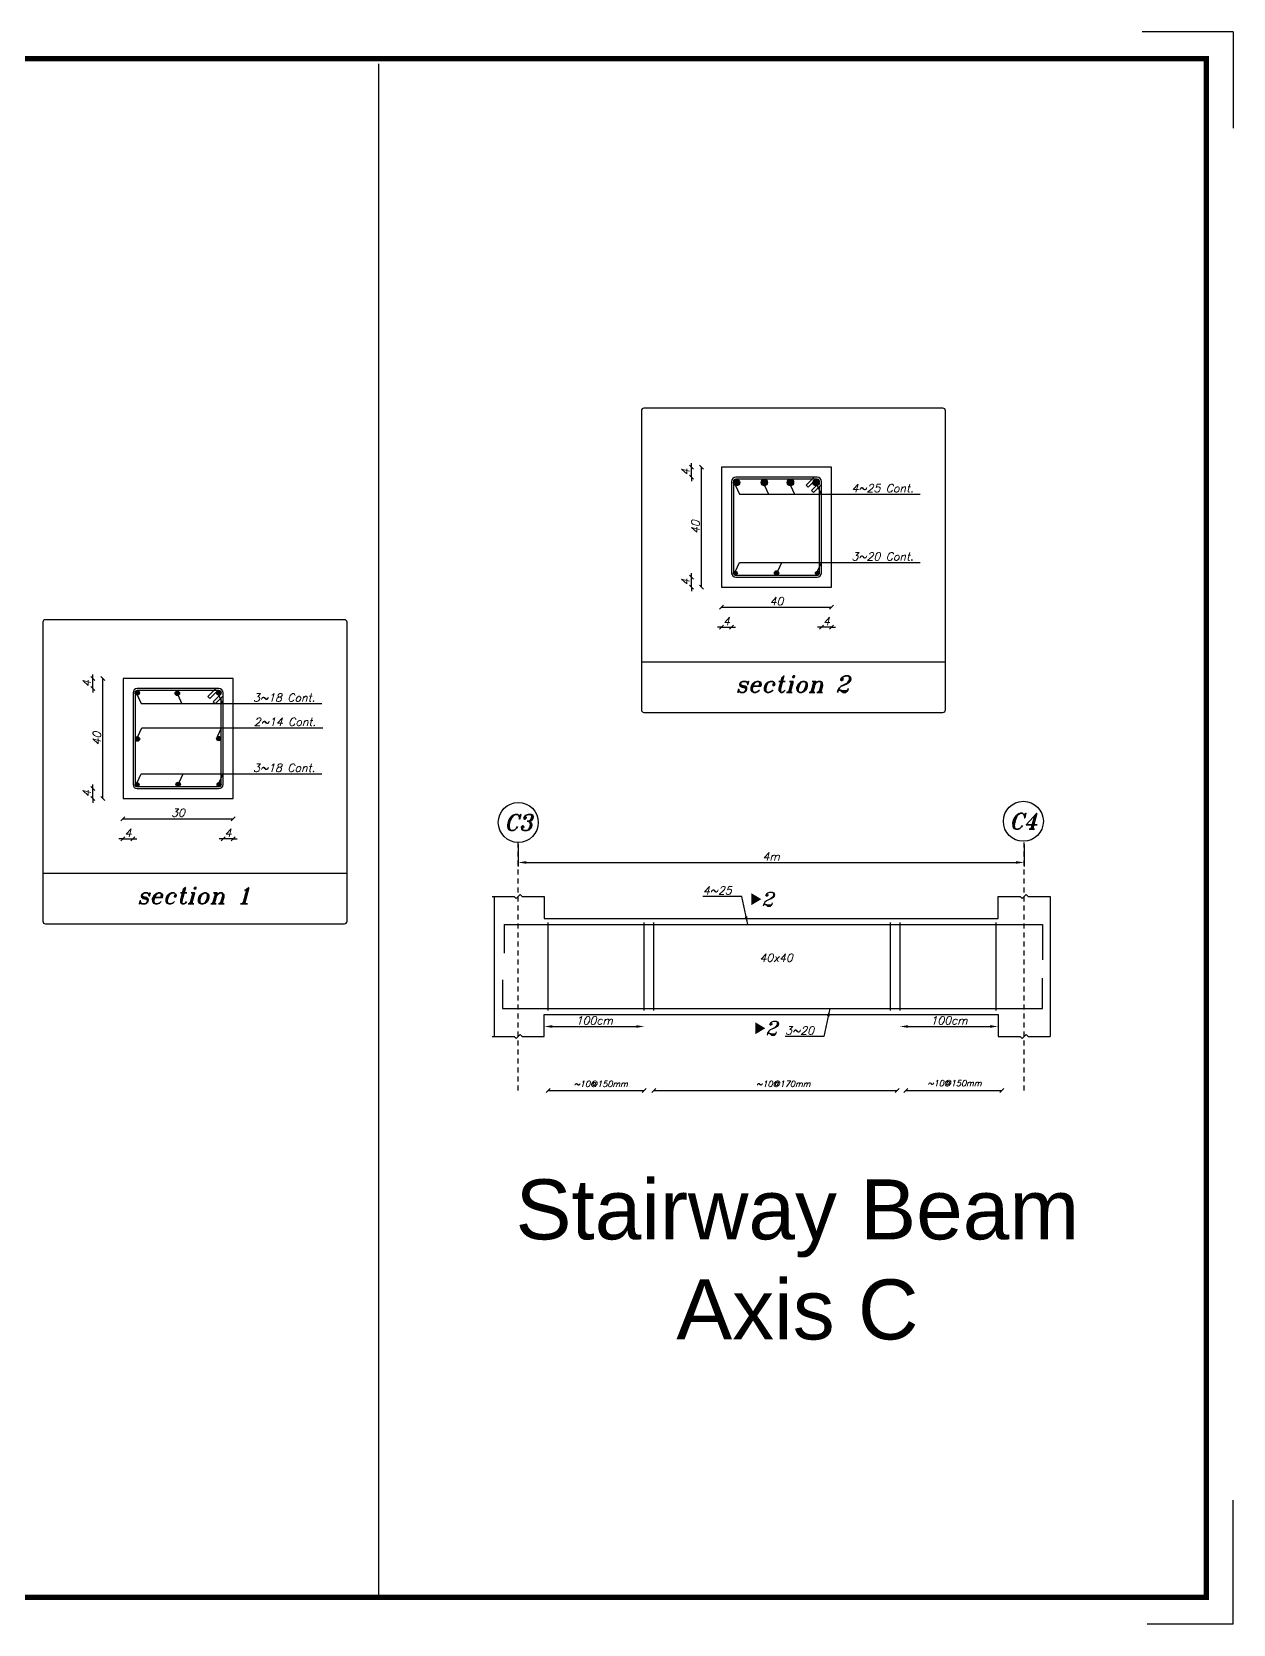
# Model space of a CAD drawing. Header units: inches. Extents: x -1152 to 1352, y 183 to 608.
# Drawn here: x 748.48 to 778.51, y 283.42 to 323.22 of the extents above; entities that cross this region are included whole.
import ezdxf
from ezdxf.enums import TextEntityAlignment as Align

# ---------------------------------------------------------------- set-up
doc = ezdxf.new("R2010")
doc.units = ezdxf.units.IN
doc.header["$MEASUREMENT"] = 0
doc.linetypes.add('HIDDEN2', pattern=[0.1875, 0.125, -0.0625])
doc.layers.add('Layer4', color=252, linetype='Continuous', lineweight=25)
doc.layers.add('SAZE_DRAWINGS', color=7, linetype='Continuous')
doc.styles.add('SAZE_STYLE', font='romancp.shx', dxfattribs={"oblique": 15})
doc.styles.add('SAZE_STYLE1', font='romant.shx', dxfattribs={"oblique": 15})
doc.styles.get("Standard").update_dxf_attribs({"font": 'arial.ttf'})
doc.dimstyles.new('SAZE_DIM_STYLE', dxfattribs={"dimtxt": 0.2, "dimasz": 0.2, "dimexe": 0.1, "dimexo": 0.05, "dimgap": 0.05, "dimtad": 0, "dimzin": 0, "dimdsep": 46, "dimtxsty": 'SAZE_STYLE', "dimcen": 0.09, "dimclrd": 2, "dimclre": 2, "dimclrt": 3, "dimadec": 0, "dimazin": 0, "dimtfac": 1, "dimtdec": 4, "dimtix": 1, "dimtmove": 1, "dimatfit": 3, "dimfxl": 1, "dimtolj": 1, "dimtzin": 0, "dimarcsym": 0})

# ---------------------------------------------------------------- blocks, each defined once
blk = doc.blocks.new('SAZE-CIR-COL')
at = {"layer": 'SAZE_DRAWINGS'}
h = blk.add_hatch(color=0, dxfattribs=at)
h.dxf.hatch_style = 1
h.paths.add_polyline_path([(0.5, 0, 1), (-0.5, 0, 1)])
at = {"layer": 'SAZE_DRAWINGS', "color": 0}
blk.add_circle((0, 0), 0.5, dxfattribs=at)
blk = doc.blocks.new('_Oblique')
at = {"color": 0, "linetype": 'ByBlock', "lineweight": -2}
blk.add_line((-0.5, -0.5), (0.5, 0.5), dxfattribs=at)
blk = doc.blocks.new('*D354')
at = {"layer": 'DEFPOINTS', "color": 0, "transparency": 16777216}
for p in [(750.762, 303.056), (751.012, 303.056), (751.012, 303.056)]:
    blk.add_point(p, dxfattribs=at)
at = {"layer": 'SAZE_DRAWINGS', "color": 2, "lineweight": -2, "transparency": 16777216}
for p, q in [((750.762, 303.056), (750.662, 303.056)), ((750.762, 303.056), (751.012, 303.056)), ((751.012, 303.056), (751.112, 303.056))]:
    blk.add_line(p, q, dxfattribs=at)
at = {"layer": 'SAZE_DRAWINGS', "color": 2, "lineweight": -2, "transparency": 16777216, "xscale": 0.1, "yscale": 0.1, "zscale": 0.1}
blk.add_blockref('_Oblique', (750.762, 303.056), dxfattribs=at)
at = {"layer": 'SAZE_DRAWINGS', "color": 2, "lineweight": -2, "transparency": 16777216, "xscale": 0.1, "yscale": 0.1, "zscale": 0.1, "rotation": 180}
blk.add_blockref('_Oblique', (751.012, 303.056), dxfattribs=at)
at = {"layer": 'SAZE_DRAWINGS', "color": 3, "transparency": 16777216, "insert": (750.887, 303.206), "char_height": 0.2, "attachment_point": 5, "style": 'SAZE_STYLE'}
blk.add_mtext('\\A1;4', dxfattribs=at)
blk = doc.blocks.new('*D355')
at = {"layer": 'DEFPOINTS', "color": 0, "transparency": 16777216}
for p in [(750.762, 303.556), (753.512, 303.556), (753.512, 303.556)]:
    blk.add_point(p, dxfattribs=at)
at = {"layer": 'SAZE_DRAWINGS', "color": 2, "lineweight": -2, "transparency": 16777216}
blk.add_line((750.762, 303.556), (753.512, 303.556), dxfattribs=at)
at = {"layer": 'SAZE_DRAWINGS', "color": 2, "lineweight": -2, "transparency": 16777216, "xscale": 0.1, "yscale": 0.1, "zscale": 0.1, "rotation": 180}
blk.add_blockref('_Oblique', (750.762, 303.556), dxfattribs=at)
at = {"layer": 'SAZE_DRAWINGS', "color": 2, "lineweight": -2, "transparency": 16777216, "xscale": 0.1, "yscale": 0.1, "zscale": 0.1}
blk.add_blockref('_Oblique', (753.512, 303.556), dxfattribs=at)
at = {"layer": 'SAZE_DRAWINGS', "color": 3, "transparency": 16777216, "insert": (752.137, 303.706), "char_height": 0.2, "attachment_point": 5, "style": 'SAZE_STYLE'}
blk.add_mtext('\\A1;30', dxfattribs=at)
blk = doc.blocks.new('*D356')
at = {"layer": 'DEFPOINTS', "color": 0, "transparency": 16777216}
for p in [(753.262, 303.056), (753.262, 303.056), (753.512, 303.056)]:
    blk.add_point(p, dxfattribs=at)
at = {"layer": 'SAZE_DRAWINGS', "color": 2, "lineweight": -2, "transparency": 16777216}
for p, q in [((753.262, 303.056), (753.162, 303.056)), ((753.512, 303.056), (753.262, 303.056)), ((753.512, 303.056), (753.612, 303.056))]:
    blk.add_line(p, q, dxfattribs=at)
at = {"layer": 'SAZE_DRAWINGS', "color": 2, "lineweight": -2, "transparency": 16777216, "xscale": 0.1, "yscale": 0.1, "zscale": 0.1}
blk.add_blockref('_Oblique', (753.262, 303.056), dxfattribs=at)
at = {"layer": 'SAZE_DRAWINGS', "color": 2, "lineweight": -2, "transparency": 16777216, "xscale": 0.1, "yscale": 0.1, "zscale": 0.1, "rotation": 180}
blk.add_blockref('_Oblique', (753.512, 303.056), dxfattribs=at)
at = {"layer": 'SAZE_DRAWINGS', "color": 3, "transparency": 16777216, "insert": (753.387, 303.206), "char_height": 0.2, "attachment_point": 5, "style": 'SAZE_STYLE'}
blk.add_mtext('\\A1;4', dxfattribs=at)
blk = doc.blocks.new('*D357')
at = {"layer": 'DEFPOINTS', "color": 0, "transparency": 16777216}
for p in [(750.012, 304.306), (750.012, 304.306), (750.012, 304.056)]:
    blk.add_point(p, dxfattribs=at)
at = {"layer": 'SAZE_DRAWINGS', "color": 2, "lineweight": -2, "transparency": 16777216}
for p, q in [((750.012, 304.306), (750.012, 304.406)), ((750.012, 304.056), (750.012, 304.306)), ((750.012, 304.056), (750.012, 303.956))]:
    blk.add_line(p, q, dxfattribs=at)
at = {"layer": 'SAZE_DRAWINGS', "color": 2, "lineweight": -2, "transparency": 16777216, "xscale": 0.1, "yscale": 0.1, "zscale": 0.1}
for p, rotation in [((750.012, 304.306), 270), ((750.012, 304.056), 90)]:
    blk.add_blockref('_Oblique', p, dxfattribs=dict(at, rotation=rotation))
at = {"layer": 'SAZE_DRAWINGS', "color": 3, "transparency": 16777216, "insert": (749.862, 304.181), "char_height": 0.2, "attachment_point": 5, "rotation": 90, "style": 'SAZE_STYLE'}
blk.add_mtext('\\A1;4', dxfattribs=at)
blk = doc.blocks.new('*D358')
at = {"layer": 'DEFPOINTS', "color": 0, "transparency": 16777216}
for p in [(750.262, 307.056), (750.262, 307.056), (750.262, 304.056)]:
    blk.add_point(p, dxfattribs=at)
at = {"layer": 'SAZE_DRAWINGS', "color": 2, "lineweight": -2, "transparency": 16777216}
blk.add_line((750.262, 304.056), (750.262, 307.056), dxfattribs=at)
at = {"layer": 'SAZE_DRAWINGS', "color": 2, "lineweight": -2, "transparency": 16777216, "xscale": 0.1, "yscale": 0.1, "zscale": 0.1}
for p, rotation in [((750.262, 307.056), 90), ((750.262, 304.056), 270)]:
    blk.add_blockref('_Oblique', p, dxfattribs=dict(at, rotation=rotation))
at = {"layer": 'SAZE_DRAWINGS', "color": 3, "transparency": 16777216, "insert": (750.112, 305.556), "char_height": 0.2, "attachment_point": 5, "rotation": 90, "style": 'SAZE_STYLE'}
blk.add_mtext('\\A1;40', dxfattribs=at)
blk = doc.blocks.new('*D359')
at = {"layer": 'DEFPOINTS', "color": 0, "transparency": 16777216}
for p in [(750.012, 307.056), (750.012, 307.056), (750.012, 306.806)]:
    blk.add_point(p, dxfattribs=at)
at = {"layer": 'SAZE_DRAWINGS', "color": 2, "lineweight": -2, "transparency": 16777216}
for p, q in [((750.012, 307.056), (750.012, 307.156)), ((750.012, 306.806), (750.012, 307.056)), ((750.012, 306.806), (750.012, 306.706))]:
    blk.add_line(p, q, dxfattribs=at)
at = {"layer": 'SAZE_DRAWINGS', "color": 2, "lineweight": -2, "transparency": 16777216, "xscale": 0.1, "yscale": 0.1, "zscale": 0.1}
for p, rotation in [((750.012, 307.056), 270), ((750.012, 306.806), 90)]:
    blk.add_blockref('_Oblique', p, dxfattribs=dict(at, rotation=rotation))
at = {"layer": 'SAZE_DRAWINGS', "color": 3, "transparency": 16777216, "insert": (749.862, 306.931), "char_height": 0.2, "attachment_point": 5, "rotation": 90, "style": 'SAZE_STYLE'}
blk.add_mtext('\\A1;4', dxfattribs=at)
blk = doc.blocks.new('*D369')
at = {"layer": 'DEFPOINTS', "color": 0, "transparency": 16777216}
for p in [(760.643, 302.961), (773.285, 302.961), (773.285, 302.461)]:
    blk.add_point(p, dxfattribs=at)
at = {"layer": 'SAZE_DRAWINGS', "color": 2, "lineweight": -2, "transparency": 16777216}
for p, q in [((760.643, 302.911), (760.643, 302.361)), ((773.285, 302.911), (773.285, 302.361)), ((760.843, 302.461), (773.085, 302.461))]:
    blk.add_line(p, q, dxfattribs=at)
at = {"layer": 'SAZE_DRAWINGS', "color": 2, "transparency": 16777216}
for points in [[(760.843, 302.495), (760.843, 302.428), (760.643, 302.461)], [(773.085, 302.495), (773.085, 302.428), (773.285, 302.461)]]:
    blk.add_solid(points, dxfattribs=at)
at = {"layer": 'SAZE_DRAWINGS', "color": 3, "transparency": 16777216, "insert": (766.964, 302.611), "char_height": 0.2, "attachment_point": 5, "style": 'SAZE_STYLE'}
blk.add_mtext('\\A1;4m', dxfattribs=at)
blk = doc.blocks.new('*D370')
at = {"layer": 'DEFPOINTS', "color": 0, "transparency": 16777216}
for p in [(761.293, 298.361), (763.793, 298.361), (763.793, 298.361)]:
    blk.add_point(p, dxfattribs=at)
at = {"layer": 'SAZE_DRAWINGS', "color": 2, "lineweight": -2, "transparency": 16777216}
blk.add_line((761.493, 298.361), (763.593, 298.361), dxfattribs=at)
at = {"layer": 'SAZE_DRAWINGS', "color": 2, "transparency": 16777216}
for points in [[(761.493, 298.395), (761.493, 298.328), (761.293, 298.361)], [(763.593, 298.395), (763.593, 298.328), (763.793, 298.361)]]:
    blk.add_solid(points, dxfattribs=at)
at = {"layer": 'SAZE_DRAWINGS', "color": 3, "transparency": 16777216, "insert": (762.543, 298.511), "char_height": 0.2, "attachment_point": 5, "style": 'SAZE_STYLE'}
blk.add_mtext('\\A1;100cm', dxfattribs=at)
blk = doc.blocks.new('*D371')
at = {"layer": 'DEFPOINTS', "color": 0, "transparency": 16777216}
for p in [(770.185, 298.361), (772.635, 298.361), (772.635, 298.361)]:
    blk.add_point(p, dxfattribs=at)
at = {"layer": 'SAZE_DRAWINGS', "color": 2, "lineweight": -2, "transparency": 16777216}
blk.add_line((770.385, 298.361), (772.435, 298.361), dxfattribs=at)
at = {"layer": 'SAZE_DRAWINGS', "color": 2, "transparency": 16777216}
for points in [[(770.385, 298.395), (770.385, 298.328), (770.185, 298.361)], [(772.435, 298.395), (772.435, 298.328), (772.635, 298.361)]]:
    blk.add_solid(points, dxfattribs=at)
at = {"layer": 'SAZE_DRAWINGS', "color": 3, "transparency": 16777216, "insert": (771.41, 298.511), "char_height": 0.2, "attachment_point": 5, "style": 'SAZE_STYLE'}
blk.add_mtext('\\A1;100cm', dxfattribs=at)
blk = doc.blocks.new('*D372')
at = {"layer": 'DEFPOINTS', "color": 0, "transparency": 16777216}
for p in [(765.722, 308.342), (765.972, 308.342), (765.972, 308.342)]:
    blk.add_point(p, dxfattribs=at)
at = {"layer": 'SAZE_DRAWINGS', "color": 2, "lineweight": -2, "transparency": 16777216}
for p, q in [((765.722, 308.342), (765.622, 308.342)), ((765.722, 308.342), (765.972, 308.342)), ((765.972, 308.342), (766.072, 308.342))]:
    blk.add_line(p, q, dxfattribs=at)
at = {"layer": 'SAZE_DRAWINGS', "color": 2, "lineweight": -2, "transparency": 16777216, "xscale": 0.1, "yscale": 0.1, "zscale": 0.1}
blk.add_blockref('_Oblique', (765.722, 308.342), dxfattribs=at)
at = {"layer": 'SAZE_DRAWINGS', "color": 2, "lineweight": -2, "transparency": 16777216, "xscale": 0.1, "yscale": 0.1, "zscale": 0.1, "rotation": 180}
blk.add_blockref('_Oblique', (765.972, 308.342), dxfattribs=at)
at = {"layer": 'SAZE_DRAWINGS', "color": 3, "transparency": 16777216, "insert": (765.847, 308.492), "char_height": 0.2, "attachment_point": 5, "style": 'SAZE_STYLE'}
blk.add_mtext('\\A1;4', dxfattribs=at)
blk = doc.blocks.new('*D373')
at = {"layer": 'DEFPOINTS', "color": 0, "transparency": 16777216}
for p in [(765.722, 308.842), (768.472, 308.842), (768.472, 308.842)]:
    blk.add_point(p, dxfattribs=at)
at = {"layer": 'SAZE_DRAWINGS', "color": 2, "lineweight": -2, "transparency": 16777216}
blk.add_line((765.722, 308.842), (768.472, 308.842), dxfattribs=at)
at = {"layer": 'SAZE_DRAWINGS', "color": 2, "lineweight": -2, "transparency": 16777216, "xscale": 0.1, "yscale": 0.1, "zscale": 0.1, "rotation": 180}
blk.add_blockref('_Oblique', (765.722, 308.842), dxfattribs=at)
at = {"layer": 'SAZE_DRAWINGS', "color": 2, "lineweight": -2, "transparency": 16777216, "xscale": 0.1, "yscale": 0.1, "zscale": 0.1}
blk.add_blockref('_Oblique', (768.472, 308.842), dxfattribs=at)
at = {"layer": 'SAZE_DRAWINGS', "color": 3, "transparency": 16777216, "insert": (767.097, 308.992), "char_height": 0.2, "attachment_point": 5, "style": 'SAZE_STYLE'}
blk.add_mtext('\\A1;40', dxfattribs=at)
blk = doc.blocks.new('*D374')
at = {"layer": 'DEFPOINTS', "color": 0, "transparency": 16777216}
for p in [(768.222, 308.342), (768.222, 308.342), (768.472, 308.342)]:
    blk.add_point(p, dxfattribs=at)
at = {"layer": 'SAZE_DRAWINGS', "color": 2, "lineweight": -2, "transparency": 16777216}
for p, q in [((768.222, 308.342), (768.122, 308.342)), ((768.472, 308.342), (768.222, 308.342)), ((768.472, 308.342), (768.572, 308.342))]:
    blk.add_line(p, q, dxfattribs=at)
at = {"layer": 'SAZE_DRAWINGS', "color": 2, "lineweight": -2, "transparency": 16777216, "xscale": 0.1, "yscale": 0.1, "zscale": 0.1}
blk.add_blockref('_Oblique', (768.222, 308.342), dxfattribs=at)
at = {"layer": 'SAZE_DRAWINGS', "color": 2, "lineweight": -2, "transparency": 16777216, "xscale": 0.1, "yscale": 0.1, "zscale": 0.1, "rotation": 180}
blk.add_blockref('_Oblique', (768.472, 308.342), dxfattribs=at)
at = {"layer": 'SAZE_DRAWINGS', "color": 3, "transparency": 16777216, "insert": (768.347, 308.492), "char_height": 0.2, "attachment_point": 5, "style": 'SAZE_STYLE'}
blk.add_mtext('\\A1;4', dxfattribs=at)
blk = doc.blocks.new('*D375')
at = {"layer": 'DEFPOINTS', "color": 0, "transparency": 16777216}
for p in [(764.972, 309.592), (764.972, 309.592), (764.972, 309.342)]:
    blk.add_point(p, dxfattribs=at)
at = {"layer": 'SAZE_DRAWINGS', "color": 2, "lineweight": -2, "transparency": 16777216}
for p, q in [((764.972, 309.592), (764.972, 309.692)), ((764.972, 309.342), (764.972, 309.592)), ((764.972, 309.342), (764.972, 309.242))]:
    blk.add_line(p, q, dxfattribs=at)
at = {"layer": 'SAZE_DRAWINGS', "color": 2, "lineweight": -2, "transparency": 16777216, "xscale": 0.1, "yscale": 0.1, "zscale": 0.1}
for p, rotation in [((764.972, 309.592), 270), ((764.972, 309.342), 90)]:
    blk.add_blockref('_Oblique', p, dxfattribs=dict(at, rotation=rotation))
at = {"layer": 'SAZE_DRAWINGS', "color": 3, "transparency": 16777216, "insert": (764.822, 309.467), "char_height": 0.2, "attachment_point": 5, "rotation": 90, "style": 'SAZE_STYLE'}
blk.add_mtext('\\A1;4', dxfattribs=at)
blk = doc.blocks.new('*D376')
at = {"layer": 'DEFPOINTS', "color": 0, "transparency": 16777216}
for p in [(765.222, 312.342), (765.222, 312.342), (765.222, 309.342)]:
    blk.add_point(p, dxfattribs=at)
at = {"layer": 'SAZE_DRAWINGS', "color": 2, "lineweight": -2, "transparency": 16777216}
blk.add_line((765.222, 309.342), (765.222, 312.342), dxfattribs=at)
at = {"layer": 'SAZE_DRAWINGS', "color": 2, "lineweight": -2, "transparency": 16777216, "xscale": 0.1, "yscale": 0.1, "zscale": 0.1}
for p, rotation in [((765.222, 312.342), 90), ((765.222, 309.342), 270)]:
    blk.add_blockref('_Oblique', p, dxfattribs=dict(at, rotation=rotation))
at = {"layer": 'SAZE_DRAWINGS', "color": 3, "transparency": 16777216, "insert": (765.072, 310.842), "char_height": 0.2, "attachment_point": 5, "rotation": 90, "style": 'SAZE_STYLE'}
blk.add_mtext('\\A1;40', dxfattribs=at)
blk = doc.blocks.new('*D377')
at = {"layer": 'DEFPOINTS', "color": 0, "transparency": 16777216}
for p in [(764.972, 312.342), (764.972, 312.342), (764.972, 312.092)]:
    blk.add_point(p, dxfattribs=at)
at = {"layer": 'SAZE_DRAWINGS', "color": 2, "lineweight": -2, "transparency": 16777216}
for p, q in [((764.972, 312.342), (764.972, 312.442)), ((764.972, 312.092), (764.972, 312.342)), ((764.972, 312.092), (764.972, 311.992))]:
    blk.add_line(p, q, dxfattribs=at)
at = {"layer": 'SAZE_DRAWINGS', "color": 2, "lineweight": -2, "transparency": 16777216, "xscale": 0.1, "yscale": 0.1, "zscale": 0.1}
for p, rotation in [((764.972, 312.342), 270), ((764.972, 312.092), 90)]:
    blk.add_blockref('_Oblique', p, dxfattribs=dict(at, rotation=rotation))
at = {"layer": 'SAZE_DRAWINGS', "color": 3, "transparency": 16777216, "insert": (764.822, 312.217), "char_height": 0.2, "attachment_point": 5, "rotation": 90, "style": 'SAZE_STYLE'}
blk.add_mtext('\\A1;4', dxfattribs=at)

msp = doc.modelspace()

# ---------------------------------------------------------------- linework, layer by layer
msp.add_line((757.15213, 322.42238), (757.15213, 284.1021))
at = {"color": 3}
msp.add_line((773.93516, 301.61123), (773.93516, 298.11123), dxfattribs=at)
at = {"color": 6}
for p, q in [((760.28638, 300.90905), (760.28638, 300.19102)), ((773.74526, 300.91123), (773.74526, 300.02679)), ((760.2471, 299.52926), (760.2471, 298.81123)), ((773.7502, 298.81123), (773.7502, 299.56809))]:
    msp.add_line(p, q, dxfattribs=at)
at = {"layer": 'Layer4'}
for p, q in [((778.51244, 323.224), (776.23685, 323.224)), ((778.51244, 323.224), (778.51244, 320.81347)), ((778.51244, 283.4215), (778.51244, 286.52266)), ((778.51244, 283.4215), (778.51244, 284.76166)), ((778.51244, 283.4215), (776.36165, 283.4215))]:
    msp.add_line(p, q, dxfattribs=at)
at = {"layer": 'Layer4', "const_width": 0.13402}
msp.add_lwpolyline([(722.89615, 322.55393), (777.84236, 322.55393), (777.84236, 284.09158), (722.89615, 284.09158)], close=True, dxfattribs=at)
at = {"layer": 'SAZE_DRAWINGS', "color": 8}
for p, q in [((763.71968, 307.48022), (771.32191, 307.48022)), ((748.75986, 302.1942), (756.36209, 302.1942))]:
    msp.add_line(p, q, dxfattribs=at)
for points in [[(763.78303, 306.21273), (771.25856, 306.21273, 0.41421356), (771.32191, 306.27608), (771.32191, 313.75161, 0.41421356), (771.25856, 313.81496), (763.78303, 313.81496, 0.41421356), (763.71968, 313.75161), (763.71968, 306.27608, 0.41421356)], [(748.82321, 300.92671), (756.29874, 300.92671, 0.41421356), (756.36209, 300.99006), (756.36209, 308.46559, 0.41421356), (756.29874, 308.52894), (748.82321, 308.52894, 0.41421356), (748.75986, 308.46559), (748.75986, 300.99006, 0.41421356)]]:
    msp.add_lwpolyline(points, format="xyb", close=True, dxfattribs=at)
at = {"layer": 'SAZE_DRAWINGS', "color": 3}
for points in [[(765.72211, 309.34222), (768.47211, 309.34222), (768.47211, 312.34222), (765.72211, 312.34222)], [(750.7623, 304.0562), (753.5123, 304.0562), (753.5123, 307.0562), (750.7623, 307.0562)]]:
    msp.add_lwpolyline(points, close=True, dxfattribs=at)
at = {"layer": 'SAZE_DRAWINGS', "color": 4}
for points in [[(766.07711, 309.59222), (768.11711, 309.59222, 0.41421356), (768.22211, 309.69722), (768.22211, 311.98722, 0.41421356), (768.11711, 312.09222), (766.07711, 312.09222, 0.41421356), (765.97211, 311.98722), (765.97211, 309.69722, 0.41421356)], [(751.1173, 304.3062), (753.1573, 304.3062, 0.41421356), (753.2623, 304.4112), (753.2623, 306.7012, 0.41421356), (753.1573, 306.8062), (751.1173, 306.8062, 0.41421356), (751.0123, 306.7012), (751.0123, 304.4112, 0.41421356)]]:
    msp.add_lwpolyline(points, format="xyb", close=True, dxfattribs=at)
for points in [[(768.09211, 312.04222), (767.89211, 311.84222), (767.84211, 311.89222), (768.04211, 312.09222)], [(768.17211, 311.96222), (767.97211, 311.76222), (768.02211, 311.71222), (768.22211, 311.91222)], [(753.1323, 306.7562), (752.9323, 306.5562), (752.8823, 306.6062), (753.0823, 306.8062)], [(753.2123, 306.6762), (753.0123, 306.4762), (753.0623, 306.4262), (753.2623, 306.6262)]]:
    msp.add_lwpolyline(points, dxfattribs=at)
for points, format in [([(768.17211, 311.96222), (768.17211, 311.98722, 0.41421356), (768.11711, 312.04222), (766.07711, 312.04222, 0.41421356), (766.02211, 311.98722), (766.02211, 309.69722, 0.41421356), (766.07711, 309.64222), (768.11711, 309.64222, 0.41421356), (768.17211, 309.69722), (768.17211, 311.86222)], "xyb"), ([(753.2123, 306.6762), (753.2123, 306.7012, 0.41421356), (753.1573, 306.7562), (751.1173, 306.7562, 0.41421356), (751.0623, 306.7012), (751.0623, 304.4112, 0.41421356), (751.1173, 304.3562), (753.1573, 304.3562, 0.41421356), (753.2123, 304.4112), (753.2123, 306.5762)], "xyb"), ([(766.46843, 301.54349, 0.3, 0, 0), (766.71843, 301.54349, 0, 0, 0)], "xyseb"), ([(766.5668, 298.31613, 0.3, 0, 0), (766.8168, 298.31613, 0, 0, 0)], "xyseb")]:
    msp.add_lwpolyline(points, format=format, dxfattribs=at)
at = {"layer": 'SAZE_DRAWINGS', "color": 2, "linetype": 'HIDDEN2'}
for points in [[(760.64289, 296.76123), (760.64289, 302.96123)], [(773.28516, 296.76123), (773.28516, 302.96123)]]:
    msp.add_lwpolyline(points, dxfattribs=at)
at = {"layer": 'SAZE_DRAWINGS', "color": 8}
for points in [[(759.99289, 301.61123), (760.54289, 301.61123), (760.59289, 301.56123), (760.69289, 301.66123), (760.74289, 301.61123), (761.29289, 301.61123)], [(772.63516, 301.61123), (773.18516, 301.61123), (773.23516, 301.56123), (773.33516, 301.66123), (773.38516, 301.61123), (773.93516, 301.61123)], [(759.99289, 298.11123), (760.54289, 298.11123), (760.59289, 298.06123), (760.69289, 298.16123), (760.74289, 298.11123), (761.29289, 298.11123)], [(772.63516, 298.11123), (773.18516, 298.11123), (773.23516, 298.06123), (773.33516, 298.16123), (773.38516, 298.11123), (773.93516, 298.11123)]]:
    msp.add_lwpolyline(points, dxfattribs=at)
at = {"layer": 'SAZE_DRAWINGS', "color": 3, "linetype": 'Continuous'}
for points in [[(760.04289, 301.61123), (760.04289, 298.11123)], [(761.29289, 301.61123), (761.29289, 301.06123), (772.64141, 301.06123), (772.63516, 301.61123)], [(761.29289, 298.11123), (761.29289, 298.66123), (772.63474, 298.66123), (772.63516, 298.11123)]]:
    msp.add_lwpolyline(points, dxfattribs=at)
at = {"layer": 'SAZE_DRAWINGS', "color": 6, "linetype": 'Continuous'}
for points in [[(760.28646, 300.91123), (773.74526, 300.91123)], [(760.2471, 298.81123), (773.7502, 298.81123)]]:
    msp.add_lwpolyline(points, dxfattribs=at)
at = {"layer": 'SAZE_DRAWINGS', "color": 4, "linetype": 'Continuous'}
for points in [[(761.39289, 298.76123), (761.39289, 300.96123)], [(763.79289, 298.76123), (763.79289, 300.96123)], [(764.03089, 298.76123), (764.03089, 300.96123)], [(769.94716, 298.76123), (769.94716, 300.96123)], [(770.18516, 298.76123), (770.18516, 300.96123)], [(772.58516, 298.76123), (772.58516, 300.96123)]]:
    msp.add_lwpolyline(points, dxfattribs=at)
at = {"layer": 'SAZE_DRAWINGS', "color": 1}
for points in [[(761.34289, 296.71123), (761.44289, 296.81123)], [(761.39289, 296.76123), (763.79289, 296.76123)], [(763.74289, 296.71123), (763.84289, 296.81123)], [(763.98089, 296.71123), (764.08089, 296.81123)], [(764.03089, 296.76123), (770.11551, 296.76123)], [(770.06551, 296.71123), (770.16551, 296.81123)], [(770.27864, 296.71123), (770.37864, 296.81123)], [(770.32864, 296.76123), (772.72864, 296.76123)], [(772.67864, 296.71123), (772.77864, 296.81123)]]:
    msp.add_lwpolyline(points, dxfattribs=at)
at = {"layer": 'SAZE_DRAWINGS', "color": 2}
for centre in [(760.64289, 303.46123), (773.26779, 303.49078)]:
    msp.add_ellipse(centre, major_axis=(0.5, 0), ratio=1, dxfattribs=at)

# ---------------------------------------------------------------- block references
at = {"layer": 'SAZE_DRAWINGS', "color": 6}
for p, xscale, yscale, zscale in [((766.10141, 311.95722), 0.1584, 0.1584, 0.1584), ((766.79282, 311.95892), 0.1584, 0.1584, 0.1584), ((767.44668, 311.95892), 0.1584, 0.1584, 0.1584), ((768.08859, 311.95551), 0.1584, 0.1584, 0.1584), ((766.07211, 309.69222), 0.1, 0.1, 0.1), ((767.10053, 309.69826), 0.11, 0.11, 0.11), ((768.12211, 309.69222), 0.1, 0.1, 0.1), ((751.1173, 306.7012), 0.11, 0.11, 0.11), ((752.12014, 306.6884), 0.11, 0.11, 0.11), ((753.1573, 306.7012), 0.11, 0.11, 0.11), ((751.12181, 305.54807), 0.11, 0.11, 0.11), ((753.15448, 305.5577), 0.11, 0.11, 0.11), ((751.1123, 304.4062), 0.1, 0.1, 0.1), ((752.14071, 304.41224), 0.11, 0.11, 0.11), ((753.1623, 304.4062), 0.1, 0.1, 0.1)]:
    msp.add_blockref('SAZE-CIR-COL', p, dxfattribs=dict(at, xscale=xscale, yscale=yscale, zscale=zscale))

# ---------------------------------------------------------------- texts
at = {"color": 6, "insert": (739.09426, 294.53937), "char_height": 1.5, "attachment_point": 1}
msp.add_mtext_dynamic_manual_height_columns('\\pxqc;Stairway Beam\\PAxis C', width=57.0507531, gutter_width=36.72032, heights=[0], dxfattribs=at)
at = {"layer": 'SAZE_DRAWINGS', "color": 2, "style": 'SAZE_STYLE1', "oblique": 15}
for s, height, p in [('section 2', 0.411787, (767.49896, 306.9182)), ('section 1', 0.411787, (752.53914, 301.63218)), ('40x40', 0.2, (767.08845, 300.08083))]:
    msp.add_text(s, height=height, dxfattribs=at).set_placement(p, align=Align.MIDDLE_CENTER)
at = {"layer": 'SAZE_DRAWINGS', "color": 3, "style": 'SAZE_STYLE1', "oblique": 15}
for s, p in [('C3', (760.64289, 303.46123)), ('C4', (773.26779, 303.49078))]:
    msp.add_text(s, height=0.4, dxfattribs=at).set_placement(p, align=Align.MIDDLE_CENTER)
at = {"layer": 'SAZE_DRAWINGS', "color": 2, "style": 'SAZE_STYLE1', "oblique": 15}
for p in [(766.71843, 301.54349), (766.8168, 298.31613)]:
    msp.add_text('2', height=0.35, dxfattribs=at).set_placement(p, align=Align.MIDDLE_LEFT)
at = {"layer": 'SAZE_DRAWINGS', "color": 3, "style": 'SAZE_STYLE', "oblique": 15}
for s, p in [('~10@150mm', (762.70449, 296.8501)), ('~10@170mm', (767.26724, 296.85119)), ('~10@150mm', (771.54664, 296.86919))]:
    msp.add_text(s, height=0.15, dxfattribs=at).set_placement(p, align=Align.CENTER)
at = {"layer": 'SAZE_DRAWINGS', "color": 3, "char_height": 0.2, "style": 'SAZE_STYLE'}
for s, insert, attachment_point in [('\\A1;4~25 Cont.', (768.97211, 311.71746), 7), ('\\A1;3~20 Cont.', (768.97211, 310.01222), 7), ('\\A1;3~18 Cont.', (754.0123, 306.4812), 7), ('\\A1;2~14 Cont.', (754.03322, 305.87684), 7), ('\\A1;3~18 Cont.', (754.0123, 304.7262), 7), ('\\A1;4~25', (765.97759, 301.66124), 9), ('\\A1;3~20', (768.03431, 298.16124), 9)]:
    msp.add_mtext(s, dxfattribs=dict(at, insert=insert, attachment_point=attachment_point))

# ---------------------------------------------------------------- dimensions: what is measured, and where the dimension line sits
at = {"layer": 'SAZE_DRAWINGS', "color": 2}
for base, p1, p2, text, override, picture, middle in [((764.97211, 312.34222), (764.97211, 312.09222), (764.97211, 312.34222), '4', {"dimtxt": 0.2, "dimasz": 0.1, "dimgap": 0.05, "dimtad": 1, "dimdec": 1, "dimlfac": 20, "dimrnd": 5, "dimzin": 8, "dimblk": 'Oblique', "dimse1": 1, "dimse2": 1, "dimclrd": 2, "dimclre": 2, "dimclrt": 3}, '*D377', (764.82211, 312.21722)), ((765.22211, 312.34222), (765.22211, 309.34222), (765.22211, 312.34222), '40', {"dimtxt": 0.2, "dimasz": 0.1, "dimgap": 0.05, "dimtad": 1, "dimdec": 1, "dimlfac": 20, "dimrnd": 0.5, "dimzin": 8, "dimblk": 'Oblique', "dimse1": 1, "dimse2": 1, "dimclrd": 2, "dimclre": 2, "dimclrt": 3}, '*D376', (765.07211, 310.84222)), ((764.97211, 309.59222), (764.97211, 309.34222), (764.97211, 309.59222), '4', {"dimtxt": 0.2, "dimasz": 0.1, "dimgap": 0.05, "dimtad": 1, "dimdec": 1, "dimlfac": 20, "dimrnd": 5, "dimzin": 8, "dimblk": 'Oblique', "dimse1": 1, "dimse2": 1, "dimclrd": 2, "dimclre": 2, "dimclrt": 3}, '*D375', (764.82211, 309.46722)), ((750.0123, 307.0562), (750.0123, 306.8062), (750.0123, 307.0562), '4', {"dimtxt": 0.2, "dimasz": 0.1, "dimgap": 0.05, "dimtad": 1, "dimdec": 1, "dimlfac": 20, "dimrnd": 5, "dimzin": 8, "dimblk": 'Oblique', "dimse1": 1, "dimse2": 1, "dimclrd": 2, "dimclre": 2, "dimclrt": 3}, '*D359', (749.8623, 306.9312)), ((750.2623, 307.0562), (750.2623, 304.0562), (750.2623, 307.0562), '40', {"dimtxt": 0.2, "dimasz": 0.1, "dimgap": 0.05, "dimtad": 1, "dimdec": 1, "dimlfac": 20, "dimrnd": 0.5, "dimzin": 8, "dimblk": 'Oblique', "dimse1": 1, "dimse2": 1, "dimclrd": 2, "dimclre": 2, "dimclrt": 3}, '*D358', (750.1123, 305.5562)), ((750.0123, 304.3062), (750.0123, 304.0562), (750.0123, 304.3062), '4', {"dimtxt": 0.2, "dimasz": 0.1, "dimgap": 0.05, "dimtad": 1, "dimdec": 1, "dimlfac": 20, "dimrnd": 5, "dimzin": 8, "dimblk": 'Oblique', "dimse1": 1, "dimse2": 1, "dimclrd": 2, "dimclre": 2, "dimclrt": 3}, '*D357', (749.8623, 304.1812))]:
    dim = msp.add_linear_dim(base=base, p1=p1, p2=p2, angle=90, text=text, dimstyle='SAZE_DIM_STYLE', override=override, dxfattribs=at)
    dim.commit()
    dim.dimension.update_dxf_attribs({"geometry": picture, "text_midpoint": middle})
for base, p1, p2, text, override, picture, middle in [((768.47211, 308.84222), (765.72211, 308.84222), (768.47211, 308.84222), '40', {"dimtxt": 0.2, "dimasz": 0.1, "dimgap": 0.05, "dimtad": 1, "dimdec": 1, "dimlfac": 20, "dimrnd": 0.5, "dimzin": 8, "dimblk": 'Oblique', "dimse1": 1, "dimse2": 1, "dimclrd": 2, "dimclre": 2, "dimclrt": 3}, '*D373', (767.09711, 308.99222)), ((765.97211, 308.34222), (765.72211, 308.34222), (765.97211, 308.34222), '4', {"dimtxt": 0.2, "dimasz": 0.1, "dimgap": 0.05, "dimtad": 1, "dimdec": 1, "dimlfac": 20, "dimrnd": 5, "dimzin": 8, "dimblk": 'Oblique', "dimse1": 1, "dimse2": 1, "dimclrd": 2, "dimclre": 2, "dimclrt": 3}, '*D372', (765.84711, 308.49222)), ((768.22211, 308.34222), (768.47211, 308.34222), (768.22211, 308.34222), '4', {"dimtxt": 0.2, "dimasz": 0.1, "dimgap": 0.05, "dimtad": 1, "dimdec": 1, "dimlfac": 20, "dimrnd": 5, "dimzin": 8, "dimblk": 'Oblique', "dimse1": 1, "dimse2": 1, "dimclrd": 2, "dimclre": 2, "dimclrt": 3}, '*D374', (768.34711, 308.49222)), ((753.5123, 303.5562), (750.7623, 303.5562), (753.5123, 303.5562), '30', {"dimtxt": 0.2, "dimasz": 0.1, "dimgap": 0.05, "dimtad": 1, "dimdec": 1, "dimlfac": 20, "dimrnd": 0.5, "dimzin": 8, "dimblk": 'Oblique', "dimse1": 1, "dimse2": 1, "dimclrd": 2, "dimclre": 2, "dimclrt": 3}, '*D355', (752.1373, 303.7062)), ((751.0123, 303.0562), (750.7623, 303.0562), (751.0123, 303.0562), '4', {"dimtxt": 0.2, "dimasz": 0.1, "dimgap": 0.05, "dimtad": 1, "dimdec": 1, "dimlfac": 20, "dimrnd": 5, "dimzin": 8, "dimblk": 'Oblique', "dimse1": 1, "dimse2": 1, "dimclrd": 2, "dimclre": 2, "dimclrt": 3}, '*D354', (750.8873, 303.2062)), ((753.2623, 303.0562), (753.5123, 303.0562), (753.2623, 303.0562), '4', {"dimtxt": 0.2, "dimasz": 0.1, "dimgap": 0.05, "dimtad": 1, "dimdec": 1, "dimlfac": 20, "dimrnd": 5, "dimzin": 8, "dimblk": 'Oblique', "dimse1": 1, "dimse2": 1, "dimclrd": 2, "dimclre": 2, "dimclrt": 3}, '*D356', (753.3873, 303.2062)), ((773.28516, 302.46123), (760.64289, 302.96123), (773.28516, 302.96123), '4m', {"dimtxt": 0.2, "dimasz": 0.2, "dimgap": 0.05, "dimtad": 1, "dimdec": 1, "dimlfac": 50, "dimrnd": 1, "dimzin": 8, "dimclrd": 2, "dimclre": 2, "dimclrt": 3}, '*D369', (766.96403, 302.61123)), ((763.79289, 298.36123), (761.29289, 298.36123), (763.79289, 298.36123), '100cm', {"dimtxt": 0.2, "dimasz": 0.2, "dimgap": 0.05, "dimtad": 1, "dimdec": 1, "dimlfac": 50, "dimrnd": 1, "dimzin": 8, "dimse1": 1, "dimse2": 1, "dimclrd": 2, "dimclre": 2, "dimclrt": 3}, '*D370', (762.54289, 298.51123)), ((772.63496, 298.36123), (770.18516, 298.36123), (772.63496, 298.36123), '100cm', {"dimtxt": 0.2, "dimasz": 0.2, "dimgap": 0.05, "dimtad": 1, "dimdec": 1, "dimlfac": 50, "dimrnd": 1, "dimzin": 8, "dimse1": 1, "dimse2": 1, "dimclrd": 2, "dimclre": 2, "dimclrt": 3}, '*D371', (771.41006, 298.51123))]:
    dim = msp.add_linear_dim(base=base, p1=p1, p2=p2, text=text, dimstyle='SAZE_DIM_STYLE', override=override, dxfattribs=at)
    dim.commit()
    dim.dimension.update_dxf_attribs({"geometry": picture, "text_midpoint": middle})

# ---------------------------------------------------------------- leaders
at = {"layer": 'SAZE_DRAWINGS', "annotation_type": 0, "has_hookline": 1, "hookline_direction": 0}
for points, text_width in [([(766.07211, 311.88746), (766.17211, 311.66746), (768.92211, 311.66746)], 1.72057), ([(766.07211, 309.74222), (766.17211, 309.96222), (768.92211, 309.96222)], 1.71615), ([(751.1123, 306.6512), (751.2123, 306.4312), (753.9623, 306.4312)], 1.71615), ([(751.13322, 305.60684), (751.23322, 305.82684), (753.98322, 305.82684)], 1.72636), ([(751.1123, 304.4562), (751.2123, 304.6762), (753.9623, 304.6762)], 1.71615)]:
    msp.add_leader(points, dimstyle='SAZE_DIM_STYLE', override={"dimasz": 0.1, "dimgap": 0.05, "dimtad": 1, "dimdec": 3, "dimse1": 1, "dimse2": 1, "dimclrd": 2}, dxfattribs=dict(at, text_width=text_width))
at = {"layer": 'SAZE_DRAWINGS'}
for points in [[(766.79937, 311.88388), (766.89937, 311.66388)], [(767.44941, 311.88703), (767.54941, 311.66703)], [(768.11211, 311.88746), (768.21211, 311.66746)], [(767.12813, 309.74222), (767.22813, 309.96222)], [(768.12211, 309.74222), (768.22211, 309.96222)], [(752.13483, 306.64763), (752.23483, 306.42763)], [(753.1523, 306.6512), (753.2523, 306.4312)], [(753.12643, 305.60684), (753.22643, 305.82684)], [(752.16831, 304.4562), (752.26831, 304.6762)], [(753.1623, 304.4562), (753.2623, 304.6762)]]:
    msp.add_leader(points, dimstyle='SAZE_DIM_STYLE', override={"dimasz": 0.1, "dimgap": 0.05, "dimtad": 1, "dimdec": 3, "dimse1": 1, "dimse2": 1, "dimclrd": 2}, dxfattribs=at)
at = {"layer": 'SAZE_DRAWINGS', "color": 2, "annotation_type": 0, "has_hookline": 1, "hookline_direction": 1}
for points, text_width in [([(766.37759, 300.91124), (766.22759, 301.61124), (766.02759, 301.61124)], 0.72399), ([(768.43431, 298.81124), (768.28431, 298.11124), (768.08431, 298.11124)], 0.71889)]:
    msp.add_leader(points, dimstyle='SAZE_DIM_STYLE', override={"dimasz": 0.2, "dimgap": 0.05, "dimtad": 1, "dimclrd": 2}, dxfattribs=dict(at, text_width=text_width))

doc.saveas('drawing.dxf')
